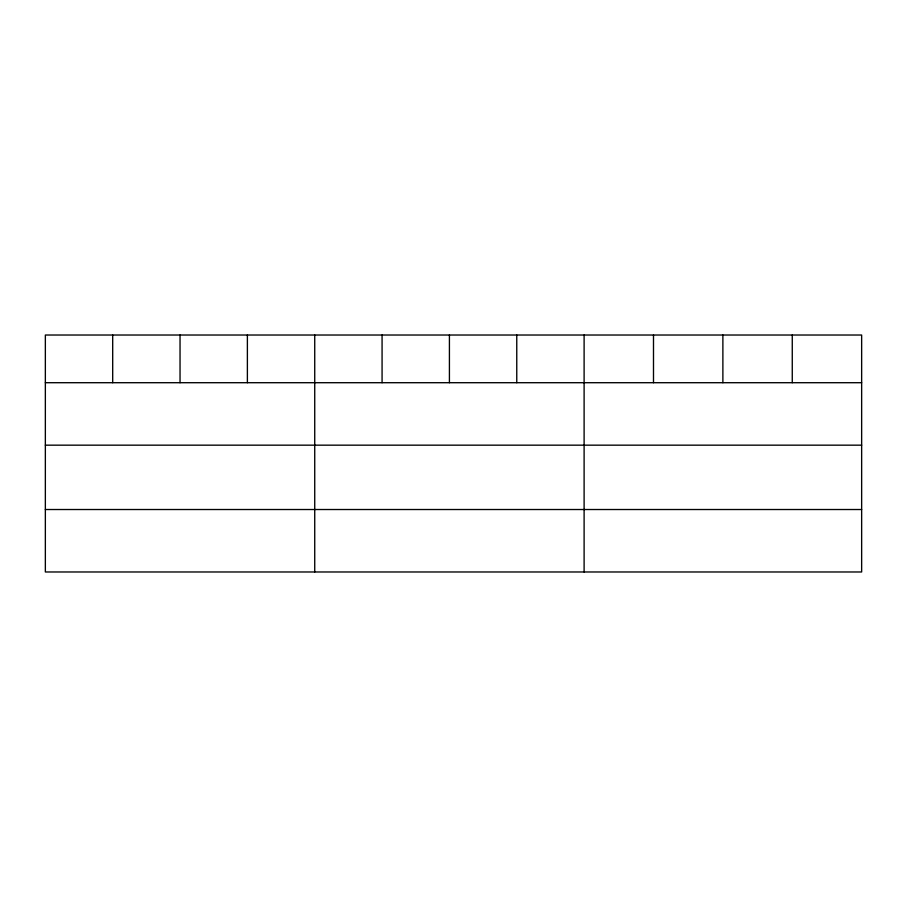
<?xml version="1.0" encoding="UTF-8"?>
<svg xmlns="http://www.w3.org/2000/svg" width="907" height="907" viewBox="0 0 907 907"><rect width="100%" height="100%" fill="white"/><g stroke="black" fill="none" stroke-linecap="round" stroke-linejoin="round"><path stroke-width="1.36" d="M861.65 445.167L861.65 335.023L45.35 335.023L45.35 571.977L861.65 571.977L861.65 445.167L45.35 445.167M45.35 382.709L861.65 382.709M45.35 509.519L861.65 509.519M792.264 335.023L792.264 382.709M722.879 335.023L722.879 382.709M653.494 335.023L653.494 382.709M584.108 335.023L584.108 571.977M516.763 335.023L516.763 382.709M449.418 335.023L449.418 382.709M382.074 335.023L382.074 382.709M314.729 335.023L314.729 571.977M247.384 335.023L247.384 382.709M180.04 335.023L180.04 382.709M112.695 335.023L112.695 382.709"/></g></svg>
